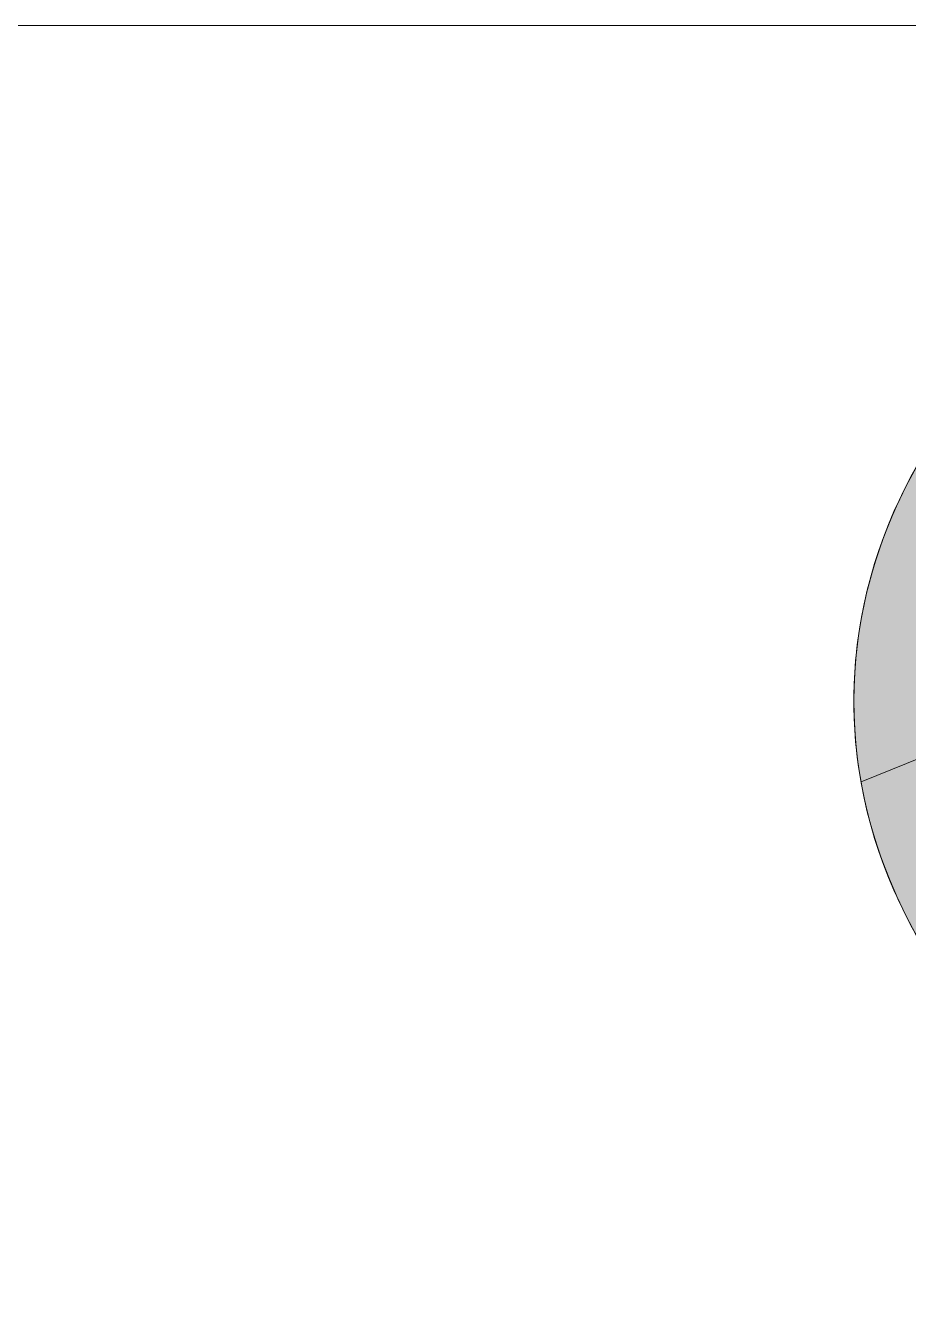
# Model space of a CAD drawing. Extents: x -116116 to 163606, y 26244 to 140307.
# Drawn here: x 131517 to 132338, y 56907 to 58088 of the extents above; entities that cross this region are included whole.
import ezdxf
from ezdxf.enums import TextEntityAlignment as Align

# ---------------------------------------------------------------- set-up
doc = ezdxf.new("R2010")
doc.units = 0
doc.header["$LTSCALE"] = 1000
doc.layers.get('0').update_dxf_attribs({"linetype": 'CONTINUOUS'})
doc.layers.add('HFZT', color=5, linetype='CONTINUOUS', lineweight=15)
doc.styles.add('TSSD_NORM', font='tssdeng.shx', dxfattribs={"width": 0.7, "bigfont": 'hztxt.shx'})

# ---------------------------------------------------------------- blocks, each defined once
blk = doc.blocks.new('dfgdfger')
at = {"layer": 'HFZT'}
h = blk.add_hatch(color=5, dxfattribs=at)
edge = h.paths.add_edge_path()
edge.add_ellipse((447317.0949818153, 387546.4789575529), major_axis=(-2135.702406557902, 3.083745e-10), ratio=0.7995231178727922, start_angle=224.7519621973884, end_angle=270.3684322559902)
edge.add_line((447303.3617498089, 389253.9871015997), (447291.7268203543, 389095.0852040663))
edge.add_line((447291.7268203543, 389095.0852040663), (447342.4631431565, 389095.085205439))
edge.add_ellipse((447317.0949818153, 387546.4789575529), major_axis=(1555.6062738055, 1.199718e-09), ratio=0.995632526572881, start_angle=34.5761866349182, end_angle=89.06560353032472, ccw=False)
edge.add_line((448597.9381060309, 388425.432335131), (448597.9381106842, 388425.4323386479))
edge.add_line((448597.9381106842, 388425.4323386479), (448614.4609707486, 388401.0729725615))
edge.add_line((448614.4609707486, 388401.0729725615), (448833.7881044174, 388748.656216296))
edge = h.paths.add_edge_path()
edge.add_ellipse((447317.0949818153, 387546.4789575529), major_axis=(-2135.702406557902, 3.083745e-10), ratio=0.7995231178727922, start_angle=270.3684322559902, end_angle=325.9048970660255)
edge.add_line((445548.502200743, 388503.6735452061), (446019.7289953271, 388401.0729720149))
edge.add_line((446019.7289953271, 388401.0729720149), (446036.251857576, 388425.4323350975))
edge.add_ellipse((447317.0949818153, 387546.4789575529), major_axis=(-1555.606273805532, 1.0981663e-09), ratio=0.995632526572861, start_angle=-89.06560353032762, end_angle=-34.57618663492411, ccw=False)
edge.add_line((447291.7268204549, 389095.085205438), (447303.3617498088, 389253.9871015994))
edge = h.paths.add_edge_path()
edge.add_ellipse((447317.0949818153, 387546.4789575529), major_axis=(-1555.606273805538, 1.05642364e-08), ratio=0.9956325265727753, start_angle=-33.48878922026972, end_angle=-0.5437440238690101, ccw=False)
edge.add_line((446019.7289928739, 388401.0729725489), (445548.502200743, 388503.6735452061))
edge.add_ellipse((447317.0949818153, 387546.4789575529), major_axis=(-2135.702406557902, 3.083745e-10), ratio=0.7995231178727922, start_angle=325.9048970660255, end_angle=368.0953103709313)
edge.add_line((445202.6744501679, 387306.022350312), (445761.5587582996, 387531.7807590646))
edge.add_line((445761.5587582996, 387531.7807590646), (445761.5587583357, 387561.1771560421))
h = blk.add_hatch(color=5, dxfattribs=at)
edge = h.paths.add_edge_path()
edge.add_ellipse((447317.0949818153, 387546.4789575529), major_axis=(-2135.702406557902, 3.083745e-10), ratio=0.7995231178727922, start_angle=368.0953103709335, end_angle=387.3347399502748)
edge.add_line((445419.8672887803, 386762.3950492942), (445812.9053535525, 387151.5698266985))
edge.add_ellipse((447317.0949818153, 387546.4789575529), major_axis=(1555.606273805537, 8.33528e-09), ratio=0.9956325265727946, start_angle=180.5437440239493, end_angle=194.7721320594079, ccw=False)
edge.add_line((445761.5587583348, 387531.7807590788), (445202.6744501677, 387306.022350312))
at = {"layer": 'HFZT', "color": 5}
blk.add_line((445761.5587582996, 387531.7807590646), (445202.6744501679, 387306.022350312), dxfattribs=at)
for start_param, end_param in [(3.922661740662257, 9.030891940897648), (3.922661740662257, 9.030891940897648), (3.922661740662257, 9.030891940897648), (3.922661740662257, 9.030891940897648), (3.922661740662257, 9.030891940897648), (3.922661740662257, 9.030891940897648), (3.922661740662257, 9.030891940897648), (3.922661740662257, 9.030891940897648), (3.922661740662257, 9.030891940897648), (3.265864643670943, 9.30050597068862), (3.265864643670943, 9.30050597068862), (3.265864643670943, 9.30050597068862), (3.265864643670943, 9.30050597068862), (3.265864643670943, 9.30050597068862), (3.265864643670943, 9.30050597068862)]:
    blk.add_ellipse((447317.0949818153, 387546.4789575529), major_axis=(-2135.702406557902, 3.083745e-10), ratio=0.7995231178727922, start_param=start_param, end_param=end_param, dxfattribs=at)
blk = doc.blocks.new('DETK')
at = {"layer": 'HFZT'}
blk.add_line((41000, 5200.000003911555), (24799.99998491257, 5200.000003911555), dxfattribs=at)
at = {"layer": 'HFZT', "color": 2, "xscale": 0.3117434214800596, "yscale": 0.3117434214800596, "zscale": 0.3117434214800596}
blk.add_blockref('dfgdfger', (-111009.5497466857, -116242.4037683697), dxfattribs=at)
at = {"layer": 'HFZT', "color": 2, "style": 'TSSD_NORM', "width": 0.7}
for tag, height, p in [('比例尺', 250, (40275.21528918296, 3100.000001955777)), ('图号', 250, (37501.45362446201, 1700.000000651926)), ('日期', 250, (40275.21528918296, 1700.000000651926)), ('图名', 400, (31926.23832941172, 1425.000000395812))]:
    blk.add_attdef(tag, text='', height=height, dxfattribs=at).set_placement(p, align=Align.MIDDLE)

msp = doc.modelspace()

# ---------------------------------------------------------------- block references
msp.add_blockref('DETK', (104514.117721927, 52887.54949602927))

doc.saveas('drawing.dxf')
